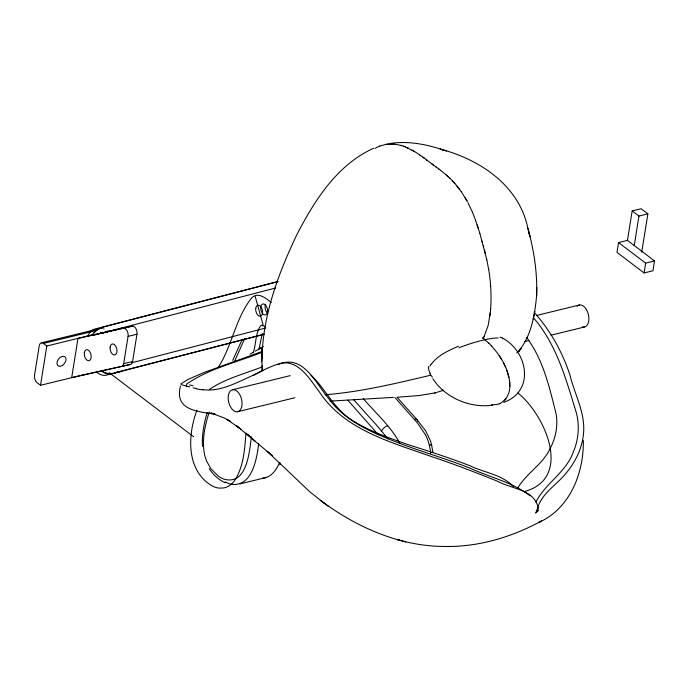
<?xml version="1.0" encoding="UTF-8"?>
<svg xmlns="http://www.w3.org/2000/svg" width="689" height="689" viewBox="0 0 689 689"><rect width="100%" height="100%" fill="white"/><g stroke="black" fill="none" stroke-linecap="round" stroke-linejoin="round"><path stroke-width="1.03" d="M516.767 353.035C530.969 338.342 534.698 315.605 536.61 295.882C537.523 272.956 533.932 250.064 527.8 228.016C519.024 185.47 479.768 159.374 440.185 149.082L446.463 150.986M537.928 510.652L536.128 511.221M536.61 295.882L536.748 287.502M583.342 440.478C583.902 472.861 570.053 508.577 538.85 522.4L541.476 520.987C511.901 537.084 478.528 547.144 444.655 546.463C399.534 546.394 356.48 527.214 320.824 500.627L328.283 506.286M246.007 433.062C244.621 449.254 243.725 466.651 234.579 480.655A44.845 26.216 76.3 0 1 223.83 487.933L219.283 488.139A42.124 24.623 76.3 0 1 211.351 485.452C185.918 469.709 187.666 434.75 196.985 410.11M490.62 308.861L490.732 307.595A110.412 64.516 76.3 0 0 490.646 286.142M499.379 355.851C508.301 368.882 517.525 393.807 499.792 403.642M490.646 308.853L490.525 310.119M490.551 310.11L490.413 311.368M490.439 311.359L488.156 325.527L484.074 336.62M251.459 436.809C249.289 451.846 247.23 485.194 224.252 479.251A42.15 24.64 76.3 0 1 218.224 476.056L210.998 468.882L206.7 461.268A22.952 13.418 76.3 0 1 204.616 454.68C201.688 440.366 204.805 425.561 209.31 411.927M489.931 315.95L490.318 312.599M258.694 443.57C256.799 458.883 252.269 487.106 231.366 484.281A49.315 28.826 76.3 0 1 225.105 481.895M180.44 386.124C174.317 410.067 196.77 411.428 215.218 414.261L210.8 412.926L224.08 417.896L230.746 421.582L226.75 419.291L240.849 429.152L236.301 425.578L272.465 455.791L267.125 451.261L309.585 491.61L324.33 503.306M40.522 385.289L46.818 345.999L43.433 343.432A5.65 3.299 76.3 0 0 39.256 345.775L34.536 375.238A5.65 3.299 76.3 0 0 37.137 382.722L40.522 385.289L80.596 375.505L130.505 364.429A5.65 3.299 76.3 0 0 132.589 361.51L136.965 334.217A5.65 3.299 76.3 0 0 135.836 328.472A5.65 3.299 76.3 0 0 132.279 326.147L86.883 336.215M121.6 366.608A5.65 3.299 76.3 0 0 123.684 363.68L128.059 336.387A5.65 3.299 76.3 0 0 126.931 330.651A5.65 3.299 76.3 0 0 123.374 328.326L77.986 338.385L71.69 377.675L130.505 364.429M618.55 242.554L616.982 252.372L644.069 272.939L652.974 270.768L654.55 260.942L627.455 240.375L618.55 242.554L645.645 263.12L654.55 260.942M627.455 240.375L632.175 210.912L641.08 208.733L647.858 213.874L641.735 252.105M634.233 245.517L638.953 216.053L632.175 210.912M644.069 272.939L645.645 263.12M519.394 350.934L519.566 349.891M258.763 349.857L262.371 333.39M253.173 352.794C256.411 344.112 255.076 332.244 261.277 325.096L264.86 326.465M533.2 318.955L534.888 311.462M186.288 386.193L186.805 383.954C209.206 368.477 236.766 362.371 261.82 352.355M207.286 412.565C203.875 423.494 201.851 434.983 202.454 446.455M244.707 338.609L234.32 361.82M242.27 339.393L232.684 360.381M538.238 508.706C535.534 489.543 511.298 489.001 497.647 481.266C476.159 472.723 454.637 464.205 432.658 457.005C391.817 442.338 344.646 430.349 319.326 391.843C309.421 378.804 297.424 357.29 277.71 364.223C267.659 367.452 258.487 372.792 248.944 377.21C234.518 383.661 219.36 391.886 203.005 389.664M279.82 464.782L280.604 463.042M279.545 462.388C276.728 469.709 271.096 477.666 262.578 478.175M535.853 502.152C545.344 483.17 566.289 472.318 573.446 451.674C578.605 439.47 579.707 425.604 576.349 412.771C566.134 379.734 556.953 345.206 533.915 318.318M517.87 487.855C526.534 473.076 542.932 464.317 550.184 448.384C555.747 437.877 558.124 425.595 556.109 413.822C549.374 387.296 543.311 359.71 526.534 337.352M218.215 367.495C232.193 345.706 235.5 318.223 251.649 297.958C257.746 291.361 266.126 298.415 271.302 302.445M488.802 343.2L483.153 338.256L484.048 336.628M431.417 364.137C437.911 355.111 448.66 350.572 458.538 346.197M519.015 351.45L521.435 348.057M94.247 332.709L94.315 332.632A17.664 14.357 12.6 0 1 94.557 332.305M94.582 332.313L97.537 329.73L101.214 327.731M504.202 400.877L505.933 398.991M537.937 510.773L535.663 513.047L536.791 511.936M209.551 389.363C225.501 378.468 244.81 373.765 262.621 366.72M442.329 390.637L443.303 390.077M258.065 349.607L263.146 346.67M249.978 354.172L250.736 353.733M251.39 353.354L252.992 352.432M255.154 351.201L257.298 349.969M260.072 348.393L261.527 347.566M261.51 347.575L262.922 346.774M253.828 375.212L263.181 370.32M442.364 390.629L435.732 392.696M430.892 444.93L431.633 444.681L430.453 440.874L425.518 430.642L417.043 419.713L397.346 397.587M503.892 402.324C534.63 391.171 528.058 352.656 503.478 338.575M373.576 148.281C337.214 164.705 314.727 200.154 297.028 234.32C276.823 276.539 259.856 322.986 262.199 370.432L262.199 365.773M379.691 146.12L376.883 147.36A86.392 50.478 76.3 0 0 374.937 148.462M102.153 327.361L277.943 281.637M524.648 491.464C573.696 477.933 544.224 413.641 517.99 393.135M262.578 351.269L203.996 372.508L187.709 379.596L180.802 384.023L181.672 384.815L189.828 386.96M379.648 146.128L385.487 144.492A93.136 54.422 76.3 0 1 394.659 144.173L401.015 145.388M278.089 364.584C303.074 353.268 315.708 383.42 328.636 398.475C343.423 419.196 367.039 430.324 389.983 439.53C416.354 450.356 443.974 457.754 470.432 468.339C490.206 477.417 512.771 482.334 530.048 495.787M499.792 403.642L497.174 404.452L491.283 404.865M277.848 281.517L93.937 329.282A23.805 13.918 76.3 0 0 87.951 335.887M93.635 335.267L275.686 287.993M101.498 333.364L104.625 332.554M106.7 332.012L110.86 330.935M112.944 330.393L117.104 329.308M119.188 328.774L123.348 327.688M131.565 362.827L265.765 327.981M264.051 334.182L107.157 374.928A23.805 13.918 76.3 0 1 96.83 372.249M115.072 372.758L264.145 334.303M116.536 372.637L114.124 373.188M41.452 342.821L101.49 328.153M43.433 343.432L96.856 330.375M46.818 345.999L94.677 334.311M100.525 332.882L102.472 332.408M106.364 331.452L108.311 330.978M123.374 328.326L132.279 326.147M128.059 336.387L136.965 334.217M638.953 216.053L647.858 213.874M123.684 363.68L132.589 361.51M82.542 375.023L84.489 374.549M232.736 389.69L290.19 375.651M536.731 315.433L579.561 304.969M237.516 411.755A11.3 6.606 76.3 0 0 239.583 394.28A11.3 6.606 76.3 0 0 228.274 396.132A11.3 6.606 76.3 0 0 237.516 411.755L294.97 397.725M524.794 341.58L528.971 340.564M550.916 335.198L584.341 327.034M239.996 483.893L266.703 477.365M394.892 397.45L417.767 423.356L425.707 435.233A30.729 17.966 76.3 0 1 428.05 440.848L429.35 445.18L431.633 444.672M483.265 338.23L484.005 338.058M435.586 392.859L418.981 395.546L397.062 397.269M492.661 405.201C470.001 408.31 445.43 398.001 432.813 378.735M113.056 373.343L112.247 373.429M390.878 143.364C408.896 140.806 427.12 144.397 444.138 150.305M325.113 394.763C360.898 391.938 395.908 383.446 430.746 375.186L432.416 377.107M434.371 392.773L435.767 392.687M393.316 397.398L329.971 401.144M111.532 373.472L107.424 373.249L103.832 372.189A16.303 12.867 -35.3 0 1 103.496 372.026L102.962 371.759M196.451 388.587L193.135 387.838M405.752 541.942L397.346 539.608L400.412 540.486M400.972 145.396L401.756 145.603M401.394 145.525L403.47 146.171M403.427 146.18L405.184 146.817M405.141 146.826L413.693 151.072M406.846 147.541L408.551 148.333M224.915 482.688C218.491 479.561 212.987 474.695 209.206 468.623M411.953 150.107L415.389 152.097A179.777 105.047 76.3 0 1 419.61 154.853M419.567 154.853L422.951 157.187M102.075 371.199L102.256 371.328A14.202 10.843 -26.9 0 0 102.954 371.647M422.917 157.195L423.373 157.488M429.936 162.415L429.075 161.829A29.575 17.277 76.3 0 1 428.575 161.415L427.094 160.287M423.339 157.497L423.795 157.798M423.761 157.807L424.639 158.41M424.174 158.108L426.086 159.486M438.652 168.874L431.71 163.758M433.028 164.74L433.682 165.222M435.991 166.927L436.645 167.41M430.401 162.785L432.081 163.999M438.617 168.883L439.315 169.365M426.465 159.814L426.922 160.115M439.281 169.373L440.624 170.364M426.672 159.969L427.128 160.279M482.438 337.731L483.153 338.256M109.551 372.93L193.643 436.766M440.59 170.372L445.843 174.558M445.809 174.567L449.728 178.107M251.812 438.187L247.024 433.975L254.973 440.994M447.101 175.686L448.375 176.84M310.911 375.092C325.105 388.338 333.226 407.268 349.547 418.473C366.617 430.117 386.374 436.947 405.709 443.837C427.146 450.752 448.651 457.487 469.665 465.643C483.954 472.628 502.066 474.454 513.184 486.434M501.997 337.627L502.815 338.781M449.848 178.175L454.843 183.42L461.234 191.645M534.233 312.53C550.442 330.436 562.508 352.234 569.975 375.186C574.083 392.075 582.713 407.94 583.686 425.526C584.806 447.497 573.015 468.15 557.1 482.541C549.107 490.12 539.961 498.113 537.274 509.205A2.213 1.895 -13.8 0 1 537.256 509.515M488.828 343.191L491.601 346.05M452.57 180.966L454.809 183.429M363.146 398.423C375.178 412.711 389.793 425.302 399 441.761A30.729 17.966 76.3 0 1 399.818 443.527M347.695 400.042L378.27 434.699M491.627 346.042L496.924 352.406L501.601 359.417M353.552 399.611L377.202 425.871L387.993 438.927M457.005 186.03L459.15 188.777M461.268 191.637L467.271 201.429M465.187 197.769L467.047 201.016M467.96 202.661L472.439 212.29M503.599 363.043L505.347 366.703M472.473 212.281L475.66 220.618M475.686 220.609L479.854 233.468M506.82 370.329L508.878 377.305M477.132 224.872L478.528 229.161M479.889 233.459L486.804 259.831M482.136 241.167L482.455 242.304M255.197 296.408L263.103 324.95M483.394 245.723L483.695 246.86M484.539 250.09L485.34 253.328M527.8 228.016L529.919 236.663L528.652 231.435M429.35 445.18L430.53 451.278A29.059 16.992 76.3 0 1 430.737 453.319M431.564 444.672L432.881 452.354M486.839 259.822L488.682 269.623M509.472 380.578L509.843 386.538M490.62 286.142L490.284 281.741A105.52 61.657 76.3 0 0 488.708 269.623M414.365 419.274A5.65 2.945 -39.9 0 1 417.491 421.229M381.603 431.021A5.65 2.945 -39.9 0 1 387.649 425.802M267.72 313.306A5.65 3.299 76.3 0 1 265.644 304.193M102.067 328.352A14.512 6.623 -8.6 0 1 102.928 328.042M92.369 335.483A14.228 11.463 9.9 0 1 93.816 332.494M112.152 373.714A23.788 13.901 76.3 0 1 101.395 370.665M102.17 371.121A12.454 9.241 -20.3 0 1 101.696 370.777M111.885 373.757A7.097 2.041 -11.7 0 1 111.084 373.782M114.675 373.205A3.187 0.465 -3.1 0 1 113.59 373.438M103.884 328.765A14.228 2.506 -62 0 1 103.996 329.084M115.072 372.637A7.097 0.956 -3 0 1 114.985 372.74M121.057 371.543A23.788 13.901 76.3 0 1 117.027 371.905M459.089 347.704A44.337 8.664 -21 0 1 479.94 340.917M430.005 366.092A30.23 17.346 -7.2 0 1 430.935 364.085M430.315 373.18A30.376 16.665 -12.3 0 1 428.636 366.29M430.814 375.152A33.02 16.682 -28.3 0 1 429.755 373.395M385.444 144.501A93.136 54.431 76.3 0 1 394.616 144.182M480.724 340.745A43.674 8.509 -21 0 1 498.225 337.989M500.016 337.154A41.021 10.068 -26.1 0 1 501.73 337.774M577.149 306.321A11.3 6.606 76.3 0 1 588.337 314.313A11.3 6.606 76.3 0 1 582.308 326.862M192.972 385.857A160.925 99.836 69.3 0 1 189.699 384.85M203.014 389.853A153.699 101.274 79.5 0 1 196.451 388.82M537.988 509.404A2.213 0.732 -69.6 0 1 538.049 509.059M537.851 510.911A3.204 0.465 -75.6 0 1 537.833 509.903M537.222 509.507A3.204 2.713 0.9 0 1 536.343 510.928M261.708 356.773L261.519 361.734L262.233 347.032L261.708 356.773M110.102 347.161A5.65 3.299 76.3 0 0 114.718 354.973A5.65 3.299 76.3 0 0 115.761 346.231A5.65 3.299 76.3 0 0 110.102 347.161M84.334 352.708A5.65 3.299 76.3 0 0 88.812 360.726A5.65 3.299 76.3 0 0 90.061 352.139A5.65 3.299 76.3 0 0 84.334 352.708M62.337 365.497A5.65 3.721 -52.8 0 0 64.895 356.799A5.65 3.721 -52.8 0 0 57.204 361.596A5.65 3.721 -52.8 0 0 62.337 365.497M255.714 308.508A5.65 3.299 76.3 0 0 260.416 316.182A5.65 3.299 76.3 0 0 261.312 307.354A5.65 3.299 76.3 0 0 255.714 308.508M260.743 306.924A5.65 3.299 76.3 0 0 265.179 314.994A5.65 3.299 76.3 0 0 266.497 306.459A5.65 3.299 76.3 0 0 260.743 306.924"/></g></svg>
